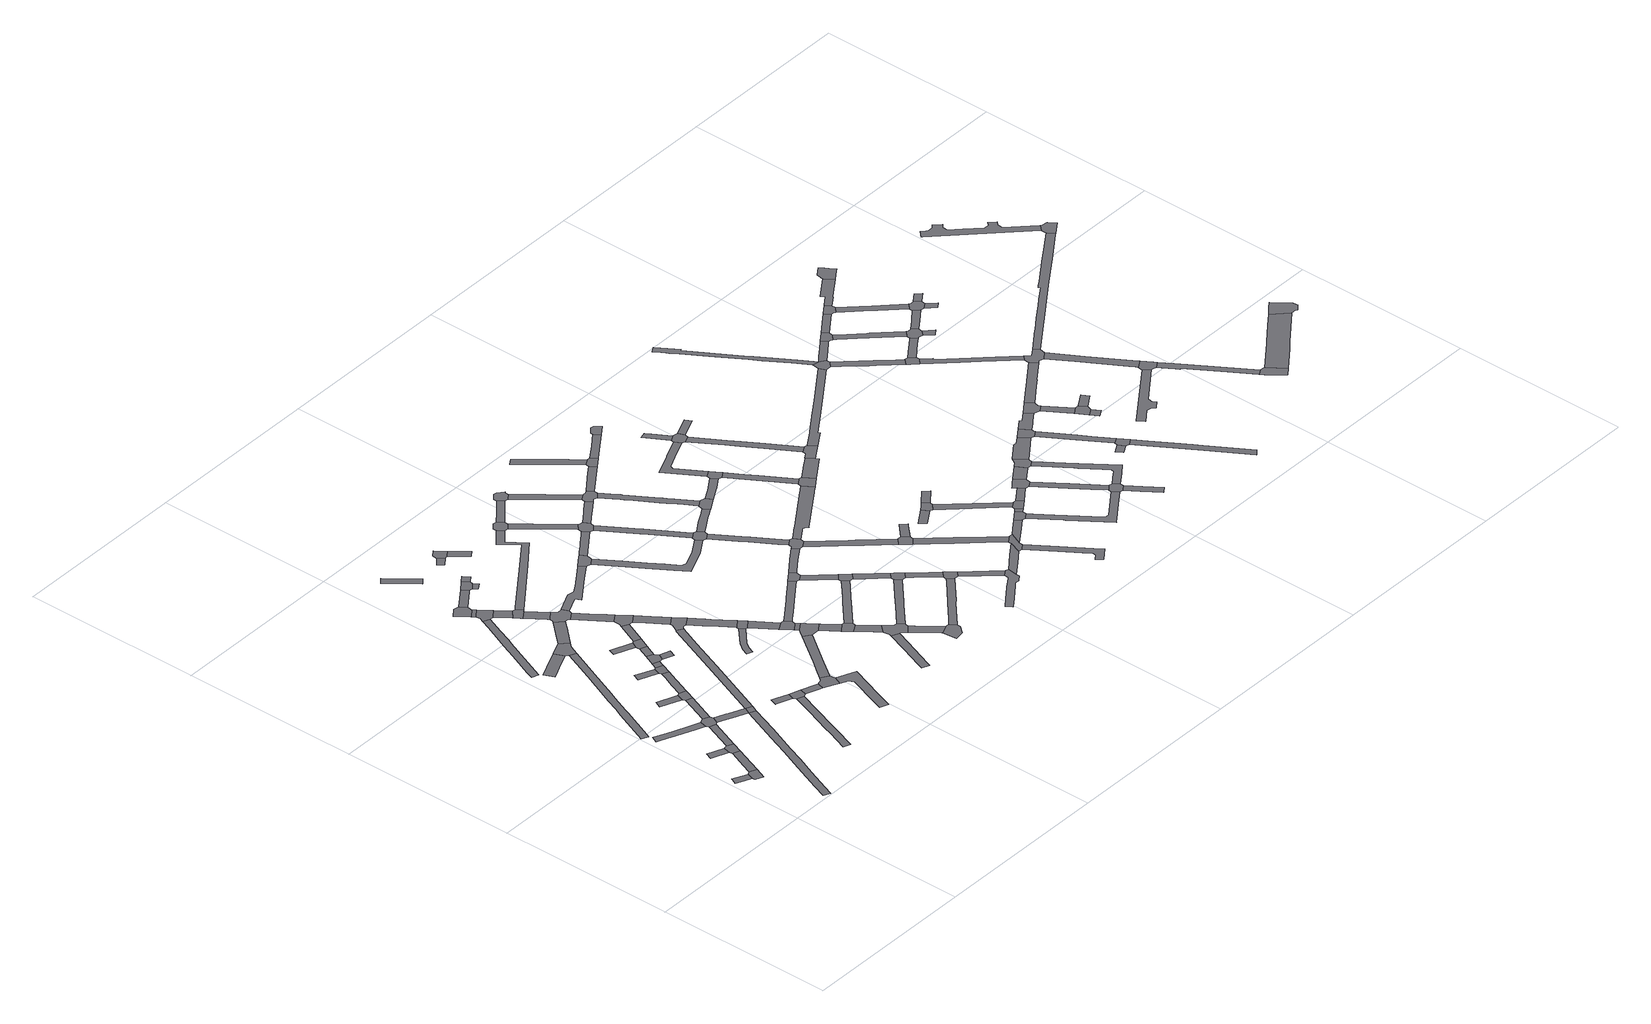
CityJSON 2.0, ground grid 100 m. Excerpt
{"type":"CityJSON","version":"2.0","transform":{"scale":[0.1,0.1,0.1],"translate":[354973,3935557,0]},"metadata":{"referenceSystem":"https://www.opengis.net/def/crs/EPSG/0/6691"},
"CityObjects":{
"road1":{"type":"Road","geometry":[{"type":"MultiSurface","lod":"1","boundaries":[[[0,1,2,3,4,5]]]}]},
"road2":{"type":"Road","geometry":[{"type":"MultiSurface","lod":"1","boundaries":[[[6,7,8,0,5,9]]]}]},
"road3":{"type":"Road","attributes":{"RoadStructureAttribute.sectionType":"1"},"geometry":[{"type":"MultiSurface","lod":"1","boundaries":[[[7,10,11,12,13,8]]]}]},
"road4":{"type":"Road","attributes":{"RoadStructureAttribute.sectionType":"1"},"geometry":[{"type":"MultiSurface","lod":"1","boundaries":[[[14,15,16,17]]]}]},
"road5":{"type":"Road","geometry":[{"type":"MultiSurface","lod":"1","boundaries":[[[12,11,18,19,20,14,17]]]}]},
"road6":{"type":"Road","attributes":{"RoadStructureAttribute.sectionType":"1"},"geometry":[{"type":"MultiSurface","lod":"1","boundaries":[[[21,22,23,24,25,26,27,28,29,30]]]}]},
"road7":{"type":"Road","attributes":{"RoadStructureAttribute.sectionType":"1"},"geometry":[{"type":"MultiSurface","lod":"1","boundaries":[[[31,32,33,34,35,36,37,38,39,40,41,42,43]]]}]},
"road8":{"type":"Road","attributes":{"RoadStructureAttribute.sectionType":"1"},"geometry":[{"type":"MultiSurface","lod":"1","boundaries":[[[44,20,19,45,46]]]}]},
"road9":{"type":"Road","geometry":[{"type":"MultiSurface","lod":"1","boundaries":[[[47,26,25,46,45,48,49,50]]]}]},
"road10":{"type":"Road","attributes":{"RoadStructureAttribute.sectionType":"1"},"geometry":[{"type":"MultiSurface","lod":"1","boundaries":[[[51,52,53,54,55,56,57,58,59,60,61,62,63,64,65]]]}]},
"road11":{"type":"Road","attributes":{"RoadStructureAttribute.sectionType":"1"},"geometry":[{"type":"MultiSurface","lod":"1","boundaries":[[[66,67,68,69]]]}]},
"road12":{"type":"Road","attributes":{"RoadStructureAttribute.sectionType":"1"},"geometry":[{"type":"MultiSurface","lod":"1","boundaries":[[[70,71,47,50]]]}]},
"road13":{"type":"Road","attributes":{"RoadStructureAttribute.sectionType":"1"},"geometry":[{"type":"MultiSurface","lod":"1","boundaries":[[[48,72,73,38,74,75,76,49]]]}]},
"road14":{"type":"Road","attributes":{"RoadStructureAttribute.sectionType":"1"},"geometry":[{"type":"MultiSurface","lod":"1","boundaries":[[[77,78,79,80,81,82,83,84,85]]]}]},
"road15":{"type":"Road","geometry":[{"type":"MultiSurface","lod":"1","boundaries":[[[68,71,70,86,87,88,69]]]}]},
"road16":{"type":"Road","attributes":{"RoadStructureAttribute.sectionType":"1"},"geometry":[{"type":"MultiSurface","lod":"1","boundaries":[[[89,90,91,92,93,94,95,96,97,98,99,100,101,102,103]]]}]},
"road17":{"type":"Road","geometry":[{"type":"MultiSurface","lod":"1","boundaries":[[[104,74,38,37]]]}]},
"road18":{"type":"Road","attributes":{"RoadStructureAttribute.sectionType":"1"},"geometry":[{"type":"MultiSurface","lod":"1","boundaries":[[[105,106,107,108,109,110,111,112,113,114]]]}]},
"road19":{"type":"Road","attributes":{"RoadStructureAttribute.sectionType":"1"},"geometry":[{"type":"MultiSurface","lod":"1","boundaries":[[[115,116,88,87,117,118,119,120]]]}]},
"road20":{"type":"Road","attributes":{"RoadStructureAttribute.sectionType":"1"},"geometry":[{"type":"MultiSurface","lod":"1","boundaries":[[[121,122,123,124]]]}]},
"road21":{"type":"Road","geometry":[{"type":"MultiSurface","lod":"1","boundaries":[[[125,82,81,59,58,126,127,128,129]]]}]},
"road22":{"type":"Road","geometry":[{"type":"MultiSurface","lod":"1","boundaries":[[[123,120,119,130,131,124]]]}]},
"road23":{"type":"Road","attributes":{"RoadStructureAttribute.sectionType":"1"},"geometry":[{"type":"MultiSurface","lod":"1","boundaries":[[[132,133,134,135,136,137]]]}]},
"road24":{"type":"Road","attributes":{"RoadStructureAttribute.sectionType":"1"},"geometry":[{"type":"MultiSurface","lod":"1","boundaries":[[[138,139,140,131,130]]]}]},
"road25":{"type":"Road","geometry":[{"type":"MultiSurface","lod":"1","boundaries":[[[141,142,143,144,145,146]]]}]},
"road26":{"type":"Road","attributes":{"RoadStructureAttribute.sectionType":"1"},"geometry":[{"type":"MultiSurface","lod":"1","boundaries":[[[143,142,147,148]]]}]},
"road27":{"type":"Road","geometry":[{"type":"MultiSurface","lod":"1","boundaries":[[[149,140,139,150,151,152,153]]]}]},
"road28":{"type":"Road","geometry":[{"type":"MultiSurface","lod":"1","boundaries":[[[137,136,110,109,154,155]]]}]},
"road29":{"type":"Road","geometry":[{"type":"MultiSurface","lod":"1","boundaries":[[[156,157,148,147,158,89,103,159]]]}]},
"road30":{"type":"Road","attributes":{"RoadStructureAttribute.sectionType":"1"},"geometry":[{"type":"MultiSurface","lod":"1","boundaries":[[[160,161,162,163]]]}]},
"road31":{"type":"Road","attributes":{"RoadStructureAttribute.sectionType":"1"},"geometry":[{"type":"MultiSurface","lod":"1","boundaries":[[[164,129,128,165,166,167,168]]]}]},
"road32":{"type":"Road","attributes":{"RoadStructureAttribute.sectionType":"1"},"geometry":[{"type":"MultiSurface","lod":"1","boundaries":[[[152,169,170,153]]]}]},
"road33":{"type":"Road","attributes":{"RoadStructureAttribute.sectionType":"1"},"geometry":[{"type":"MultiSurface","lod":"1","boundaries":[[[159,171,172,156]]]}]},
"road34":{"type":"Road","attributes":{"RoadStructureAttribute.sectionType":"1"},"geometry":[{"type":"MultiSurface","lod":"1","boundaries":[[[173,174,175,74,104,176,177,178,179]]]}]},
"road35":{"type":"Road","geometry":[{"type":"MultiSurface","lod":"1","boundaries":[[[150,180,181,151]]]}]},
"road36":{"type":"Road","geometry":[{"type":"MultiSurface","lod":"1","boundaries":[[[172,171,182,183,184,185,186]]]}]},
"road37":{"type":"Road","attributes":{"RoadStructureAttribute.sectionType":"1"},"geometry":[{"type":"MultiSurface","lod":"1","boundaries":[[[154,187,188,189,190,155]]]}]},
"road38":{"type":"Road","geometry":[{"type":"MultiSurface","lod":"1","boundaries":[[[160,163,170,169,191,192]]]}]},
"road39":{"type":"Road","attributes":{"RoadStructureAttribute.sectionType":"1"},"geometry":[{"type":"MultiSurface","lod":"1","boundaries":[[[144,193,194,195,145]]]}]},
"road40":{"type":"Road","attributes":{"RoadStructureAttribute.sectionType":"1"},"geometry":[{"type":"MultiSurface","lod":"1","boundaries":[[[196,197,198,199,200]]]}]},
"road41":{"type":"Road","attributes":{"RoadStructureAttribute.sectionType":"1"},"geometry":[{"type":"MultiSurface","lod":"1","boundaries":[[[183,201,202,203,204,205,184]]]}]},
"road42":{"type":"Road","geometry":[{"type":"MultiSurface","lod":"1","boundaries":[[[206,207,208,209,210,204,203,211,168,167,212,213]]]}]},
"road43":{"type":"Road","attributes":{"RoadStructureAttribute.sectionType":"1"},"geometry":[{"type":"MultiSurface","lod":"1","boundaries":[[[191,214,215,192]]]}]},
"road44":{"type":"Road","geometry":[{"type":"MultiSurface","lod":"1","boundaries":[[[216,189,188,217,218,219,220,221]]]}]},
"road45":{"type":"Road","geometry":[{"type":"MultiSurface","lod":"1","boundaries":[[[195,194,222,223,224,225]]]}]},
"road46":{"type":"Road","attributes":{"RoadStructureAttribute.sectionType":"1"},"geometry":[{"type":"MultiSurface","lod":"1","boundaries":[[[226,227,228,219,218,229,230,231,232]]]}]},
"road47":{"type":"Road","attributes":{"RoadStructureAttribute.sectionType":"1"},"geometry":[{"type":"MultiSurface","lod":"1","boundaries":[[[233,234,235,236,237,238,206,213]]]}]},
"road48":{"type":"Road","geometry":[{"type":"MultiSurface","lod":"1","boundaries":[[[239,240,223,222]]]}]},
"road49":{"type":"Road","attributes":{"RoadStructureAttribute.sectionType":"1"},"geometry":[{"type":"MultiSurface","lod":"1","boundaries":[[[224,241,242,225]]]}]},
"road50":{"type":"Road","geometry":[{"type":"MultiSurface","lod":"1","boundaries":[[[243,235,234,244,215,214,245,246]]]}]},
"road51":{"type":"Road","attributes":{"RoadStructureAttribute.sectionType":"1"},"geometry":[{"type":"MultiSurface","lod":"1","boundaries":[[[245,247,248,249,250,251,246]]]}]},
"road52":{"type":"Road","attributes":{"RoadStructureAttribute.sectionType":"1"},"geometry":[{"type":"MultiSurface","lod":"1","boundaries":[[[252,253,254,255,256,257,258,259,260]]]}]},
"road53":{"type":"Road","geometry":[{"type":"MultiSurface","lod":"1","boundaries":[[[261,249,248,262,179,178,263,264,265]]]}]},
"road54":{"type":"Road","geometry":[{"type":"MultiSurface","lod":"1","boundaries":[[[266,267,268,269]]]}]},
"road55":{"type":"Road","attributes":{"RoadStructureAttribute.sectionType":"1"},"geometry":[{"type":"MultiSurface","lod":"1","boundaries":[[[220,270,271,272,273,274,221]]]}]},
"road56":{"type":"Road","geometry":[{"type":"MultiSurface","lod":"1","boundaries":[[[275,269,268,276,277,278]]]}]},
"road57":{"type":"Road","attributes":{"RoadStructureAttribute.sectionType":"1"},"geometry":[{"type":"MultiSurface","lod":"1","boundaries":[[[279,280,281,282,283,284,285,286,287,288,289,208,207]]]}]},
"road58":{"type":"Road","attributes":{"RoadStructureAttribute.sectionType":"1"},"geometry":[{"type":"MultiSurface","lod":"1","boundaries":[[[264,290,291,292,293,294,295,296,297,298,299,265]]]}]},
"road59":{"type":"Road","attributes":{"RoadStructureAttribute.sectionType":"1"},"geometry":[{"type":"MultiSurface","lod":"1","boundaries":[[[185,300,301,302,303,304,305,306,307,308,309,310,186]]]}]},
"road60":{"type":"Road","attributes":{"RoadStructureAttribute.sectionType":"1"},"geometry":[{"type":"MultiSurface","lod":"1","boundaries":[[[276,311,312,277]]]}]},
"road61":{"type":"Road","geometry":[{"type":"MultiSurface","lod":"1","boundaries":[[[313,314,294,293,260,259,315]]]}]},
"road62":{"type":"Road","attributes":{"RoadStructureAttribute.sectionType":"1"},"geometry":[{"type":"MultiSurface","lod":"1","boundaries":[[[313,315,316,317,318]]]}]},
"road63":{"type":"Road","geometry":[{"type":"MultiSurface","lod":"1","boundaries":[[[317,319,320,321,322,323,318]]]}]},
"road64":{"type":"Road","attributes":{"RoadStructureAttribute.sectionType":"1"},"geometry":[{"type":"MultiSurface","lod":"1","boundaries":[[[324,321,320,325]]]}]},
"road65":{"type":"Road","geometry":[{"type":"MultiSurface","lod":"1","boundaries":[[[326,272,271,327,328,329,324,325]]]}]},
"road66":{"type":"Road","attributes":{"RoadStructureAttribute.sectionType":"1"},"geometry":[{"type":"MultiSurface","lod":"1","boundaries":[[[330,331,332,333,334,335,336,337,338]]]}]},
"road67":{"type":"Road","attributes":{"RoadStructureAttribute.sectionType":"1"},"geometry":[{"type":"MultiSurface","lod":"1","boundaries":[[[339,340,341,328,327]]]}]},
"road68":{"type":"Road","geometry":[{"type":"MultiSurface","lod":"1","boundaries":[[[284,342,343,344,345,346,347,285]]]}]},
"road69":{"type":"Road","geometry":[{"type":"MultiSurface","lod":"1","boundaries":[[[348,349,350,340,339,351,352,353]]]}]},
"road70":{"type":"Road","attributes":{"RoadStructureAttribute.sectionType":"1"},"geometry":[{"type":"MultiSurface","lod":"1","boundaries":[[[352,354,355,356,357,353]]]}]},
"road71":{"type":"Road","geometry":[{"type":"MultiSurface","lod":"1","boundaries":[[[358,359,360,356,355,361,362,334,333,363,364,365]]]}]},
"road72":{"type":"Road","attributes":{"RoadStructureAttribute.sectionType":"1"},"geometry":[{"type":"MultiSurface","lod":"1","boundaries":[[[322,366,367,368,369,370,371,372,373,374,375,376,323]]]}]},
"road73":{"type":"Road","geometry":[{"type":"MultiSurface","lod":"1","boundaries":[[[377,378,379,380,305,304,381,382]]]}]},
"road74":{"type":"Road","attributes":{"RoadStructureAttribute.sectionType":"1"},"geometry":[{"type":"MultiSurface","lod":"1","boundaries":[[[383,384,385,386,346,345,387,388,389]]]}]},
"road75":{"type":"Road","attributes":{"RoadStructureAttribute.sectionType":"1"},"geometry":[{"type":"MultiSurface","lod":"1","boundaries":[[[390,365,364,391,392,393,394]]]}]},
"road76":{"type":"Road","attributes":{"RoadStructureAttribute.sectionType":"1"},"geometry":[{"type":"MultiSurface","lod":"1","boundaries":[[[395,396,397,398,399,400,401,343,342,402,403,404,405,406,407,408,409,410]]]}]},
"road77":{"type":"Road","attributes":{"RoadStructureAttribute.sectionType":"1"},"geometry":[{"type":"MultiSurface","lod":"1","boundaries":[[[411,412,413,414,382,381,415,416,417,418]]]}]},
"road78":{"type":"Road","geometry":[{"type":"MultiSurface","lod":"1","boundaries":[[[393,419,420,421,422,423,394]]]}]},
"road79":{"type":"Road","attributes":{"RoadStructureAttribute.sectionType":"1"},"geometry":[{"type":"MultiSurface","lod":"1","boundaries":[[[424,425,426,427,349,348,428,429,430,431]]]}]},
"road80":{"type":"Road","attributes":{"RoadStructureAttribute.sectionType":"1"},"geometry":[{"type":"MultiSurface","lod":"1","boundaries":[[[432,433,434,435,436,378,377,437,438,439,440]]]}]},
"road81":{"type":"Road","geometry":[{"type":"MultiSurface","lod":"1","boundaries":[[[389,388,441,442,443,444,445,411,418]]]}]},
"road82":{"type":"Road","geometry":[{"type":"MultiSurface","lod":"1","boundaries":[[[446,447,448,449,450,372,371]]]}]},
"road83":{"type":"Road","attributes":{"RoadStructureAttribute.sectionType":"1"},"geometry":[{"type":"MultiSurface","lod":"1","boundaries":[[[451,452,359,358,453,454,455,456]]]}]},
"road84":{"type":"Road","geometry":[{"type":"MultiSurface","lod":"1","boundaries":[[[457,432,440,458,459,460,461,462,463]]]}]},
"road85":{"type":"Road","attributes":{"RoadStructureAttribute.sectionType":"1"},"geometry":[{"type":"MultiSurface","lod":"1","boundaries":[[[464,465,466,467,447,446]]]}]},
"road86":{"type":"Road","attributes":{"RoadStructureAttribute.sectionType":"1"},"geometry":[{"type":"MultiSurface","lod":"1","boundaries":[[[441,468,469,470,471,472,473,474,475,476,442]]]}]},
"road87":{"type":"Road","attributes":{"RoadStructureAttribute.sectionType":"1"},"geometry":[{"type":"MultiSurface","lod":"1","boundaries":[[[477,478,479,480,481,482,483,484,444,443]]]}]},
"road88":{"type":"Road","geometry":[{"type":"MultiSurface","lod":"1","boundaries":[[[485,486,487,467,466,424,431]]]}]},
"road89":{"type":"Road","attributes":{"RoadStructureAttribute.sectionType":"1"},"geometry":[{"type":"MultiSurface","lod":"1","boundaries":[[[488,489,490,491,423,422,492,493,494,495,496]]]}]},
"road90":{"type":"Road","attributes":{"RoadStructureAttribute.sectionType":"1"},"geometry":[{"type":"MultiSurface","lod":"1","boundaries":[[[497,498,499,450,449,500,501,502,503]]]}]},
"road91":{"type":"Road","attributes":{"RoadStructureAttribute.sectionType":"1"},"geometry":[{"type":"MultiSurface","lod":"1","boundaries":[[[504,505,506,507,459,458]]]}]},
"road92":{"type":"Road","geometry":[{"type":"MultiSurface","lod":"1","boundaries":[[[473,472,410,409,508,509,510,511]]]}]},
"road93":{"type":"Road","attributes":{"RoadStructureAttribute.sectionType":"1"},"geometry":[{"type":"MultiSurface","lod":"1","boundaries":[[[512,486,485,513,514,515,516]]]}]},
"road94":{"type":"Road","attributes":{"RoadStructureAttribute.sectionType":"1"},"geometry":[{"type":"MultiSurface","lod":"1","boundaries":[[[517,518,519,509,508,520,521,522,523,524]]]}]},
"road95":{"type":"Road","geometry":[{"type":"MultiSurface","lod":"1","boundaries":[[[515,456,455,525,526,527,516]]]}]},
"road96":{"type":"Road","geometry":[{"type":"MultiSurface","lod":"1","boundaries":[[[528,529,506,505,481,480,530,531,532,533,534,535]]]}]},
"road97":{"type":"Road","attributes":{"RoadStructureAttribute.sectionType":"1"},"geometry":[{"type":"MultiSurface","lod":"1","boundaries":[[[510,536,537,538,539,540,541,542,543,544,545,546,547,511]]]}]},
"road98":{"type":"Road","geometry":[{"type":"MultiSurface","lod":"1","boundaries":[[[523,548,503,502,549,550,551,552,524]]]}]},
"road99":{"type":"Road","attributes":{"RoadStructureAttribute.sectionType":"1"},"geometry":[{"type":"MultiSurface","lod":"1","boundaries":[[[525,553,554,555,556,557,558,526]]]}]},
"road100":{"type":"Road","attributes":{"RoadStructureAttribute.sectionType":"1"},"geometry":[{"type":"MultiSurface","lod":"1","boundaries":[[[559,560,561,562,563,564,565,566,567,568,569,570,571,572,573,574,575,576,533,532]]]}]},
"road101":{"type":"Road","geometry":[{"type":"MultiSurface","lod":"1","boundaries":[[[495,577,578,556,555,496]]]}]},
"road102":{"type":"Road","geometry":[{"type":"MultiSurface","lod":"1","boundaries":[[[579,580,581,582,583,584,585,586,587,588,589,590,591,592,593,594,595,596]]]}]},
"road103":{"type":"Road","attributes":{"RoadStructureAttribute.sectionType":"1"},"geometry":[{"type":"MultiSurface","lod":"1","boundaries":[[[534,597,598,599,600,601,602,603,604,535]]]}]},
"road104":{"type":"Road","attributes":{"RoadStructureAttribute.sectionType":"1"},"geometry":[{"type":"MultiSurface","lod":"1","boundaries":[[[605,606,607,608,609,610,550,549]]]}]},
"road105":{"type":"Road","geometry":[{"type":"MultiSurface","lod":"1","boundaries":[[[541,611,612,568,567,542]]]}]},
"road106":{"type":"Road","attributes":{"RoadStructureAttribute.sectionType":"1"},"geometry":[{"type":"MultiSurface","lod":"1","boundaries":[[[589,588,578,577]]]}]},
"road107":{"type":"Road","attributes":{"RoadStructureAttribute.sectionType":"1"},"geometry":[{"type":"MultiSurface","lod":"1","boundaries":[[[613,614,615,616,617,618,619,620,621,622]]]}]},
"road108":{"type":"Road","geometry":[{"type":"MultiSurface","lod":"1","boundaries":[[[600,623,624,622,621,601]]]}]},
"road109":{"type":"Road","geometry":[{"type":"MultiSurface","lod":"1","boundaries":[[[608,607,625,626,627,628,629]]]}]},
"road110":{"type":"Road","attributes":{"RoadStructureAttribute.sectionType":"1"},"geometry":[{"type":"MultiSurface","lod":"1","boundaries":[[[611,630,631,632,633,634,635,636,612]]]}]},
"road111":{"type":"Road","attributes":{"RoadStructureAttribute.sectionType":"1"},"geometry":[{"type":"MultiSurface","lod":"1","boundaries":[[[637,638,639,640,641,642,643,552,551,644,645,646,647,648,649,650]]]}]},
"road112":{"type":"Road","geometry":[{"type":"MultiSurface","lod":"1","boundaries":[[[651,652,653,587,586,654,655]]]}]},
"road113":{"type":"Road","geometry":[{"type":"MultiSurface","lod":"1","boundaries":[[[628,656,657,658,629]]]}]},
"road114":{"type":"Road","attributes":{"RoadStructureAttribute.sectionType":"1"},"geometry":[{"type":"MultiSurface","lod":"1","boundaries":[[[659,660,661,627,626,662,663,664,665]]]}]},
"road115":{"type":"Road","attributes":{"RoadStructureAttribute.sectionType":"1"},"geometry":[{"type":"MultiSurface","lod":"1","boundaries":[[[666,667,668,624,623,669,670]]]}]},
"road116":{"type":"Road","geometry":[{"type":"MultiSurface","lod":"1","boundaries":[[[671,672,673,674,675,676,634,633,677]]]}]},
"road117":{"type":"Road","attributes":{"RoadStructureAttribute.sectionType":"1"},"geometry":[{"type":"MultiSurface","lod":"1","boundaries":[[[678,679,680,681,682,675,674,683,684,685,686,687,688]]]}]},
"road118":{"type":"Road","attributes":{"RoadStructureAttribute.sectionType":"1"},"geometry":[{"type":"MultiSurface","lod":"1","boundaries":[[[689,690,691,692,693,694,671,677]]]}]},
"road119":{"type":"Road","geometry":[{"type":"MultiSurface","lod":"1","boundaries":[[[695,696,697,698,659,665,651,655]]]}]},
"road120":{"type":"Road","attributes":{"RoadStructureAttribute.sectionType":"1"},"geometry":[{"type":"MultiSurface","lod":"1","boundaries":[[[699,700,701,702]]]}]},
"road121":{"type":"Road","geometry":[{"type":"MultiSurface","lod":"1","boundaries":[[[666,670,703,704,705,706,707]]]}]},
"road122":{"type":"Road","attributes":{"RoadStructureAttribute.sectionType":"1"},"geometry":[{"type":"MultiSurface","lod":"1","boundaries":[[[708,709,710,696,695,711,712,713,714,715,716]]]}]},
"road123":{"type":"Road","geometry":[{"type":"MultiSurface","lod":"1","boundaries":[[[717,718,692,691,637,650]]]}]},
"road124":{"type":"Road","geometry":[{"type":"MultiSurface","lod":"1","boundaries":[[[719,720,721,699,702,722,723,724]]]}]},
"road125":{"type":"Road","attributes":{"RoadStructureAttribute.sectionType":"1"},"geometry":[{"type":"MultiSurface","lod":"1","boundaries":[[[725,726,727,698,697,728,729,730]]]}]},
"road126":{"type":"Road","attributes":{"RoadStructureAttribute.sectionType":"1"},"geometry":[{"type":"MultiSurface","lod":"1","boundaries":[[[731,732,733,734,735]]]}]},
"road127":{"type":"Road","geometry":[{"type":"MultiSurface","lod":"1","boundaries":[[[736,737,738,739,740,735,734,678,688]]]}]},
"road128":{"type":"Road","attributes":{"RoadStructureAttribute.sectionType":"1"},"geometry":[{"type":"MultiSurface","lod":"1","boundaries":[[[741,742,743,744,745,746,747,718,717]]]}]},
"road129":{"type":"Road","attributes":{"RoadStructureAttribute.sectionType":"1"},"geometry":[{"type":"MultiSurface","lod":"1","boundaries":[[[719,748,749,720]]]}]},
"road130":{"type":"Road","attributes":{"RoadStructureAttribute.sectionType":"1"},"geometry":[{"type":"MultiSurface","lod":"1","boundaries":[[[724,723,750,751]]]}]},
"road131":{"type":"Road","geometry":[{"type":"MultiSurface","lod":"1","boundaries":[[[752,753,754,755,725,730]]]}]},
"road132":{"type":"Road","attributes":{"RoadStructureAttribute.sectionType":"1"},"geometry":[{"type":"MultiSurface","lod":"1","boundaries":[[[756,757,758,759,760,761,762,763,738,737]]]}]},
"road133":{"type":"Road","attributes":{"RoadStructureAttribute.sectionType":"1"},"geometry":[{"type":"MultiSurface","lod":"1","boundaries":[[[764,765,740,739]]]}]},
"road134":{"type":"Road","attributes":{"RoadStructureAttribute.sectionType":"1"},"geometry":[{"type":"MultiSurface","lod":"1","boundaries":[[[766,767,755,754]]]}]},
"road135":{"type":"Road","geometry":[{"type":"MultiSurface","lod":"1","boundaries":[[[743,768,769,770,771,760,759,772,773,774,744]]]}]},
"road136":{"type":"Road","geometry":[{"type":"MultiSurface","lod":"1","boundaries":[[[751,750,767,766,775,776]]]}]},
"road137":{"type":"Road","attributes":{"RoadStructureAttribute.sectionType":"1"},"geometry":[{"type":"MultiSurface","lod":"1","boundaries":[[[776,775,777,778]]]}]},
"road138":{"type":"Road","attributes":{"RoadStructureAttribute.sectionType":"1"},"geometry":[{"type":"MultiSurface","lod":"1","boundaries":[[[752,779,780,781,782,783,784,785,786,787,788,789,790,791,792,753]]]}]},
"road139":{"type":"Road","geometry":[{"type":"MultiSurface","lod":"1","boundaries":[[[793,794,795,796,797,798,799,778,777,800,801,802]]]}]},
"road140":{"type":"Road","attributes":{"RoadStructureAttribute.sectionType":"1"},"geometry":[{"type":"MultiSurface","lod":"1","boundaries":[[[801,803,804,805,806,807,808,809,810,802]]]}]},
"road141":{"type":"Road","attributes":{"RoadStructureAttribute.sectionType":"1"},"geometry":[{"type":"MultiSurface","lod":"1","boundaries":[[[793,811,812,813,794]]]}]},
"road142":{"type":"Road","geometry":[{"type":"MultiSurface","lod":"1","boundaries":[[[814,815,807,806,786,785,816,817]]]}]},
"road143":{"type":"Road","geometry":[{"type":"MultiSurface","lod":"1","boundaries":[[[818,819,820,821,822,813,812]]]}]},
"road144":{"type":"Road","attributes":{"RoadStructureAttribute.sectionType":"1"},"geometry":[{"type":"MultiSurface","lod":"1","boundaries":[[[823,824,825,826,827,771,770,828,829,830,831,832,833]]]}]},
"road145":{"type":"Road","attributes":{"RoadStructureAttribute.sectionType":"1"},"geometry":[{"type":"MultiSurface","lod":"1","boundaries":[[[816,834,835,836,837,838,817]]]}]},
"road146":{"type":"Road","attributes":{"RoadStructureAttribute.sectionType":"1"},"geometry":[{"type":"MultiSurface","lod":"1","boundaries":[[[839,840,841,842,843,819,818,844,845,846,847,848,849,815,814]]]}]},
"road147":{"type":"Road","attributes":{"RoadStructureAttribute.sectionType":"1"},"geometry":[{"type":"MultiSurface","lod":"1","boundaries":[[[850,851,821,820,852,853,854]]]}]},
"road148":{"type":"Road","geometry":[{"type":"MultiSurface","lod":"1","boundaries":[[[855,856,857,858,854,853,859]]]}]},
"road149":{"type":"Road","attributes":{"RoadStructureAttribute.sectionType":"1"},"geometry":[{"type":"MultiSurface","lod":"1","boundaries":[[[860,861,862,863,864,865,866,867,868,869,870,871,872,873,874,875,876,877]]]}]},
"road150":{"type":"Road","attributes":{"RoadStructureAttribute.sectionType":"1"},"geometry":[{"type":"MultiSurface","lod":"1","boundaries":[[[878,879,880,881,882,883,855,859]]]}]},
"road151":{"type":"Road","geometry":[{"type":"MultiSurface","lod":"1","boundaries":[[[884,885,886,887]]]}]},
"road152":{"type":"Road","attributes":{"RoadStructureAttribute.sectionType":"1"},"geometry":[{"type":"MultiSurface","lod":"1","boundaries":[[[888,889,890,891,892,893,894,895,858,857]]]}]},
"road153":{"type":"Road","geometry":[{"type":"MultiSurface","lod":"1","boundaries":[[[880,884,887,896,897,898,881]]]}]},
"road154":{"type":"Road","geometry":[{"type":"MultiSurface","lod":"1","boundaries":[[[869,868,899,833,832,900,901,902,903]]]}]},
"road155":{"type":"Road","geometry":[{"type":"MultiSurface","lod":"1","boundaries":[[[892,891,904,905,906,907,908]]]}]},
"road156":{"type":"Road","attributes":{"RoadStructureAttribute.sectionType":"1"},"geometry":[{"type":"MultiSurface","lod":"1","boundaries":[[[896,909,910,911,912,913,914,915,916,917,918,897]]]}]},
"road157":{"type":"Road","attributes":{"RoadStructureAttribute.sectionType":"1"},"geometry":[{"type":"MultiSurface","lod":"1","boundaries":[[[919,920,901,900,921,922,923,924,925,926,927,928]]]}]},
"road158":{"type":"Road","attributes":{"RoadStructureAttribute.sectionType":"1"},"geometry":[{"type":"MultiSurface","lod":"1","boundaries":[[[929,930,931,932,933,934,869,903]]]}]},
"road159":{"type":"Road","attributes":{"RoadStructureAttribute.sectionType":"1"},"geometry":[{"type":"MultiSurface","lod":"1","boundaries":[[[935,905,904,936]]]}]},
"road160":{"type":"Road","geometry":[{"type":"MultiSurface","lod":"1","boundaries":[[[937,935,936,938,939,940]]]}]},
"road161":{"type":"Road","attributes":{"RoadStructureAttribute.sectionType":"1"},"geometry":[{"type":"MultiSurface","lod":"1","boundaries":[[[941,942,939,938]]]}]},
"road162":{"type":"Road","geometry":[{"type":"MultiSurface","lod":"1","boundaries":[[[927,943,944,945,946,947,948,949,928]]]}]},
"road163":{"type":"Road","geometry":[{"type":"MultiSurface","lod":"1","boundaries":[[[950,951,932,931,952,953,954,955]]]}]},
"road164":{"type":"Road","attributes":{"RoadStructureAttribute.sectionType":"1"},"geometry":[{"type":"MultiSurface","lod":"1","boundaries":[[[956,957,937,940]]]}]},
"road165":{"type":"Road","attributes":{"RoadStructureAttribute.sectionType":"1"},"geometry":[{"type":"MultiSurface","lod":"1","boundaries":[[[907,958,959,960,961,962,963,964,965,908]]]}]},
"road166":{"type":"Road","attributes":{"RoadStructureAttribute.sectionType":"1"},"geometry":[{"type":"MultiSurface","lod":"1","boundaries":[[[966,967,968,949,948,969,970]]]}]},
"road167":{"type":"Road","attributes":{"RoadStructureAttribute.sectionType":"1"},"geometry":[{"type":"MultiSurface","lod":"1","boundaries":[[[954,971,972,973,974,975,976,977,978,955]]]}]},
"road168":{"type":"Road","attributes":{"RoadStructureAttribute.sectionType":"1"},"geometry":[{"type":"MultiSurface","lod":"1","boundaries":[[[979,951,950,980,981,982,983]]]}]},
"road169":{"type":"Road","attributes":{"RoadStructureAttribute.sectionType":"1"},"geometry":[{"type":"MultiSurface","lod":"1","boundaries":[[[984,985,986,987,988,989,947,946,990,991,992,993]]]}]},
"road170":{"type":"Road","attributes":{"RoadStructureAttribute.sectionType":"1"},"geometry":[{"type":"MultiSurface","lod":"1","boundaries":[[[994,995,996,997,998,999,1000,1001,1002,1003,1004,1005]]]}]},
"road171":{"type":"Road","geometry":[{"type":"MultiSurface","lod":"1","boundaries":[[[1006,1007,1008,1009,1010,1011,1012,1013,975,974,966,970]]]}]},
"road172":{"type":"Road","geometry":[{"type":"MultiSurface","lod":"1","boundaries":[[[982,1014,1015,1016,1017,1018,983]]]}]},
"road173":{"type":"Road","attributes":{"RoadStructureAttribute.sectionType":"1"},"geometry":[{"type":"MultiSurface","lod":"1","boundaries":[[[1019,1020,1009,1008]]]}]},
"road174":{"type":"Road","geometry":[{"type":"MultiSurface","lod":"1","boundaries":[[[1021,1022,1023,1024,984,993,963,962,1025,1026]]]}]},
"road175":{"type":"Road","attributes":{"RoadStructureAttribute.sectionType":"1"},"geometry":[{"type":"MultiSurface","lod":"1","boundaries":[[[1027,1028,1029,1011,1010,1030,1031]]]}]},
"road176":{"type":"Road","attributes":{"RoadStructureAttribute.sectionType":"1"},"geometry":[{"type":"MultiSurface","lod":"1","boundaries":[[[1015,1032,1033,1034,1035,1036,1037,1038,1039,1016]]]}]},
"road177":{"type":"Road","attributes":{"RoadStructureAttribute.sectionType":"1"},"geometry":[{"type":"MultiSurface","lod":"1","boundaries":[[[1040,1041,1042,1043,1044,1045,1046,1047,1021,1026]]]}]},
"road178":{"type":"Road","attributes":{"RoadStructureAttribute.sectionType":"1"},"geometry":[{"type":"MultiSurface","lod":"1","boundaries":[[[1048,1049,1018,1017,1050,1051,1052,1053,1054]]]}]},
"road179":{"type":"Road","geometry":[{"type":"MultiSurface","lod":"1","boundaries":[[[1055,1056,1057,1058,1036,1035,1027,1031,1059,1060]]]}]},
"road180":{"type":"Road","geometry":[{"type":"MultiSurface","lod":"1","boundaries":[[[1043,1005,1004,1061,1062,1063,1064,1044]]]}]},
"road181":{"type":"Road","attributes":{"RoadStructureAttribute.sectionType":"1"},"geometry":[{"type":"MultiSurface","lod":"1","boundaries":[[[1059,1065,1066,1060]]]}]},
"road182":{"type":"Road","attributes":{"RoadStructureAttribute.sectionType":"1"},"geometry":[{"type":"MultiSurface","lod":"1","boundaries":[[[1055,1067,1068,1056]]]}]},
"road183":{"type":"Road","geometry":[{"type":"MultiSurface","lod":"1","boundaries":[[[1053,1069,1070,1071,1072,1073,1074,1075,1054]]]}]},
"road184":{"type":"Road","attributes":{"RoadStructureAttribute.sectionType":"1"},"geometry":[{"type":"MultiSurface","lod":"1","boundaries":[[[1076,1077,1063,1062,1078,1079,1080,1081,1082,1083,1084]]]}]},
"road185":{"type":"Road","geometry":[{"type":"MultiSurface","lod":"1","boundaries":[[[1085,1086,1087,1076,1084,1088]]]}]},
"road186":{"type":"Road","attributes":{"RoadStructureAttribute.sectionType":"1"},"geometry":[{"type":"MultiSurface","lod":"1","boundaries":[[[1089,1090,1091,1092,1093,1094,1095,1096,1097,1098,1099,1023,1022,1100,1101,1102,1103,1104,1105,1106,1107,1108,1109]]]}]},
"road187":{"type":"Road","attributes":{"RoadStructureAttribute.sectionType":"1"},"geometry":[{"type":"MultiSurface","lod":"1","boundaries":[[[1110,1111,1112,1113,1114,1115,1116,1087,1086]]]}]},
"road188":{"type":"Road","geometry":[{"type":"MultiSurface","lod":"1","boundaries":[[[1117,1118,1113,1112,1119,1120,1121,1122]]]}]},
"road189":{"type":"Road","attributes":{"RoadStructureAttribute.sectionType":"1"},"geometry":[{"type":"MultiSurface","lod":"1","boundaries":[[[1123,1124,1125,1126,1127,1128,1129,1130,1131,1132,1133,1134,1135,1136,1137,1138,1139,1140,1141]]]}]},
"road190":{"type":"Road","geometry":[{"type":"MultiSurface","lod":"1","boundaries":[[[1142,1143,1123,1141,1109,1108,1144]]]}]}
},
"vertices":[
[123,412,0],[41,448,0],[37,440,0],[25,412,0],[68,393,0],[108,375,0],
[155,343,0],[179,404,0],[139,420,0],[112,360,0],
[202,462,0],[243,566,0],[205,581,0],[163,478,0],
[210,639,0],[121,673,0],[105,637,0],[200,597,0],
[264,617,0],[268,626,0],[231,641,0],
[38,923,0],[101,897,0],[110,894,0],[235,843,0],[290,821,0],[297,861,0],[229,889,0],[117,934,0],[115,935,0],[54,960,0],
[259,7,0],[281,61,0],[333,187,0],[380,301,0],[415,389,0],[484,562,0],[545,716,0],[509,733,0],[423,519,0],[375,401,0],[319,261,0],[255,102,0],[223,22,0],
[253,698,0],[335,794,0],[296,804,0],
[325,871,0],[347,802,0],[364,838,0],[362,857,0],
[46,978,0],[54,999,0],[130,1179,0],[142,1207,0],[183,1305,0],[200,1346,0],[268,1507,0],[343,1684,0],[306,1699,0],[232,1522,0],[164,1361,0],[144,1316,0],[116,1247,0],[93,1195,0],[9,994,0],
[283,1131,0],[268,1095,0],[382,1049,0],[395,1087,0],
[426,1019,0],[389,1033,0],
[416,773,0],[426,769,0],[524,769,0],[441,805,0],[430,810,0],
[129,1640,0],[172,1660,0],[180,1663,0],[198,1671,0],[292,1713,0],[268,1768,0],[233,1753,0],[213,1744,0],[104,1696,0],
[444,1063,0],[450,1080,0],[413,1095,0],
[249,2199,0],[229,2149,0],[182,2039,0],[164,1994,0],[128,1909,0],[68,1765,0],[52,1725,0],[89,1710,0],[106,1750,0],[174,1915,0],[200,1977,0],[201,1979,0],[213,2006,0],[245,2085,0],[286,2183,0],
[561,754,0],
[628,189,0],[674,314,0],[686,348,0],[741,499,0],[782,613,0],[745,629,0],[703,512,0],[648,362,0],[635,325,0],[590,203,0],
[465,1224,0],[441,1163,0],[486,1170,0],[504,1213,0],[515,1243,0],[479,1258,0],
[383,1353,0],[368,1316,0],[473,1272,0],[486,1310,0],
[340,1800,0],[364,1734,0],[366,1736,0],[389,1762,0],[345,1802,0],
[537,1298,0],[498,1313,0],
[690,705,0],[658,716,0],[644,678,0],[649,677,0],[735,646,0],[748,683,0],
[543,1312,0],[551,1332,0],[514,1348,0],
[190,2335,0],[243,2267,0],[287,2301,0],[290,2330,0],[266,2365,0],[235,2370,0],
[256,2250,0],[300,2284,0],
[521,1364,0],[570,1334,0],[590,1370,0],[577,1392,0],[540,1408,0],
[800,622,0],[812,661,0],
[351,2218,0],[340,2232,0],[260,2225,0],[306,2184,0],
[581,1530,0],[466,1577,0],[450,1540,0],[563,1494,0],
[402,1866,0],[452,1832,0],[457,1837,0],[507,1894,0],[463,1934,0],
[606,1457,0],[569,1473,0],
[365,2106,0],[406,2145,0],
[792,1429,0],[723,1258,0],[669,1125,0],[700,1098,0],[778,1288,0],[829,1415,0],[795,1434,0],
[634,1311,0],[648,1348,0],
[388,2076,0],[394,2067,0],[440,2100,0],[449,2107,0],[424,2141,0],
[879,593,0],[893,589,0],[906,627,0],[889,633,0],
[633,1520,0],[596,1536,0],
[387,2401,0],[403,2413,0],[378,2448,0],
[298,2619,0],[329,2645,0],[270,2717,0],[199,2804,0],[168,2778,0],
[431,2017,0],[466,1970,0],[471,1963,0],[517,1998,0],[480,2047,0],
[580,1917,0],[586,1935,0],[569,1972,0],[562,1969,0],[540,1968,0],[471,1943,0],[527,1893,0],[534,1884,0],
[688,1642,0],[650,1659,0],
[935,635,0],[946,564,0],[976,551,0],[997,596,0],[991,626,0],[948,652,0],
[421,2411,0],[454,2437,0],[457,2452,0],[431,2487,0],
[996,257,0],[1030,352,0],[1102,549,0],[1019,531,0],[1032,503,0],[970,332,0],[949,274,0],
[636,1742,0],[657,1712,0],[702,1744,0],[679,1777,0],[629,1846,0],[604,1882,0],
[440,2387,0],[473,2411,0],
[491,2477,0],[465,2512,0],
[746,1683,0],[657,1675,0],[710,1639,0],[755,1672,0],
[749,1584,0],[817,1489,0],[862,1521,0],[836,1558,0],[804,1602,0],
[914,1129,0],[885,1088,0],[871,1050,0],[902,1038,0],[915,1073,0],[924,1085,0],[939,1107,0],[1024,1185,0],[1001,1209,0],
[863,1521,0],[817,1475,0],[841,1427,0],[861,1427,0],[907,1458,0],
[460,2668,0],[485,2637,0],[525,2668,0],[499,2699,0],
[1058,719,0],[1192,905,0],[1151,935,0],[1029,764,0],[989,709,0],
[502,2727,0],[545,2674,0],[576,2700,0],[534,2752,0],
[678,1978,0],[692,1945,0],[780,2008,0],[831,2045,0],[873,2075,0],[914,2104,0],[890,2137,0],[857,2113,0],[757,2040,0],[719,2017,0],[679,2023,0],
[909,1360,0],[928,1333,0],[955,1295,0],[1004,1227,0],[1048,1259,0],[1039,1272,0],[973,1364,0],[957,1386,0],[956,1388,0],[955,1389,0],
[739,2327,0],[886,2439,0],[846,2492,0],[813,2535,0],[884,2594,0],[859,2625,0],[773,2555,0],[825,2488,0],[849,2456,0],[716,2357,0],[440,2153,0],
[620,2582,0],[653,2607,0],
[1078,1217,0],[1058,1245,0],[1033,1185,0],
[1038,1178,0],[1122,1060,0],[1170,1087,0],
[1134,1043,0],[1168,999,0],[1211,1032,0],[1214,1052,0],[1190,1084,0],
[1227,1012,0],[1183,979,0],
[1174,966,0],[1238,906,0],[1282,939,0],[1243,990,0],
[1369,311,0],[1375,328,0],[1446,516,0],[1474,590,0],[1432,606,0],[1393,503,0],[1388,489,0],[1338,356,0],[1327,326,0],
[1305,818,0],[1348,851,0],[1285,934,0],
[943,2099,0],[979,2126,0],[981,2135,0],[985,2156,0],[966,2192,0],[930,2166,0],
[1390,816,0],[1365,847,0],[1361,848,0],[1338,774,0],[1341,771,0],[1388,798,0],
[1403,692,0],[1429,659,0],[1467,699,0],[1445,726,0],
[1549,618,0],[1525,651,0],[1505,652,0],[1431,653,0],[1437,620,0],[1484,591,0],[1505,565,0],[1547,599,0],
[1233,1066,0],[1251,1079,0],[1309,1122,0],[1349,1151,0],[1416,1201,0],[1476,1246,0],[1451,1278,0],[1392,1233,0],[1387,1230,0],[1327,1185,0],[1209,1098,0],
[937,2638,0],[911,2669,0],[891,2671,0],[860,2646,0],[905,2592,0],[935,2618,0],
[1095,2287,0],[1041,2246,0],[1024,2234,0],[980,2202,0],[1047,2200,0],[1143,2271,0],[1120,2307,0],
[1568,573,0],[1518,549,0],[1610,434,0],[1612,431,0],[1663,455,0],
[1336,1786,0],[1335,1786,0],[1248,1747,0],[1220,1756,0],[1175,1825,0],[1128,1898,0],[1062,1999,0],[964,2067,0],[1018,1983,0],[1089,1874,0],[1166,1756,0],[1211,1686,0],[1304,1728,0],[1355,1751,0],[1443,1808,0],[1421,1841,0],
[1151,2356,0],[1051,2477,0],[1013,2524,0],[970,2575,0],[968,2515,0],[970,2513,0],[1022,2450,0],[1123,2327,0],
[1621,351,0],[1670,359,0],[1706,401,0],[1708,421,0],[1683,453,0],
[1620,1080,0],[1563,1028,0],[1516,985,0],[1492,964,0],[1519,933,0],[1543,956,0],[1613,1020,0],[1647,1050,0],
[1046,2780,0],[989,2733,0],[988,2732,0],[978,2724,0],[972,2719,0],[971,2667,0],[1004,2693,0],[1015,2702,0],[1070,2748,0],
[1163,2267,0],[1194,2293,0],[1199,2312,0],[1179,2348,0],[1156,2351,0],
[1494,1241,0],[1527,1263,0],[1528,1267,0],[1530,1287,0],[1506,1319,0],
[1658,771,0],[1637,752,0],[1664,723,0],[1684,741,0],[1817,861,0],[1792,893,0],
[1046,2800,0],[1090,2746,0],[1121,2771,0],[1123,2791,0],[1127,2795,0],[1097,2822,0],[1077,2825,0],
[1507,1227,0],[1554,1174,0],[1621,1100,0],[1651,1127,0],
[1235,2157,0],[1288,2075,0],[1294,2066,0],[1377,1936,0],[1425,1861,0],[1459,1883,0],[1440,1913,0],[1327,2088,0],[1321,2097,0],
[1264,2360,0],[1280,2371,0],[1282,2373,0],[1342,2417,0],[1317,2450,0],[1260,2408,0],[1258,2407,0],[1240,2393,0],
[1668,1049,0],[1697,1076,0],[1674,1102,0],
[1942,685,0],[1824,579,0],[1815,571,0],[1720,486,0],[1841,541,0],[1851,549,0],[1940,629,0],[1989,672,0],[1961,702,0],
[1594,1385,0],[1586,1380,0],[1512,1323,0],[1543,1297,0],[1615,1351,0],[1691,1404,0],[1668,1437,0],
[1205,2607,0],[1319,2470,0],[1353,2492,0],[1237,2632,0],
[1462,1803,0],[1496,1824,0],[1500,1844,0],[1479,1878,0],
[1772,994,0],[1708,1004,0],[1791,913,0],[1792,912,0],[1821,939,0],
[1674,1548,0],[1609,1649,0],[1585,1686,0],[1548,1669,0],[1575,1629,0],[1653,1507,0],[1681,1464,0],[1713,1487,0],
[1838,860,0],[1868,887,0],[1833,926,0],
[1372,2490,0],[1368,2490,0],[1356,2428,0],[1376,2425,0],[1378,2421,0],[1409,2448,0],[1410,2468,0],[1386,2500,0],
[1545,1874,0],[1581,1897,0],[1599,1907,0],[1626,1922,0],[1643,1932,0],[1658,1940,0],[1638,1975,0],[1613,1961,0],[1604,1955,0],[1560,1931,0],[1539,1918,0],[1498,1891,0],
[1678,1444,0],[1711,1403,0],[1750,1428,0],[1753,1448,0],[1733,1483,0],
[1867,829,0],[1945,742,0],[1962,723,0],[1992,750,0],[1948,799,0],[1889,863,0],
[1441,2326,0],[1450,2311,0],[1475,2272,0],[1542,2166,0],[1549,2155,0],[1561,2137,0],[1590,2092,0],[1595,2085,0],[1646,2004,0],[1679,2026,0],[1628,2107,0],[1612,2132,0],[1592,2163,0],[1582,2178,0],[1559,2214,0],[1475,2347,0],[1471,2353,0],[1461,2368,0],
[2009,672,0],[2039,698,0],
[2049,348,0],[2070,363,0],[2072,364,0],[2144,419,0],[2152,425,0],[2172,422,0],[2204,446,0],[2207,466,0],[2214,520,0],[2196,525,0],[2163,501,0],[2162,480,0],[2124,452,0],[2123,453,0],[2091,429,0],[2020,376,0],[1971,339,0],[1995,307,0],
[1491,2528,0],[1495,2531,0],[1496,2531,0],[1572,2586,0],[1548,2618,0],[1502,2585,0],[1473,2564,0],[1470,2562,0],
[1887,1211,0],[1913,1182,0],[2024,1061,0],[2057,1091,0],[1919,1242,0],[1896,1267,0],
[1730,1983,0],[1709,2018,0],
[1529,2728,0],[1466,2803,0],[1465,2805,0],[1348,2946,0],[1315,2923,0],[1433,2780,0],[1434,2779,0],[1519,2676,0],[1550,2639,0],[1585,2660,0],
[1628,2627,0],[1605,2659,0],
[2050,1032,0],[2072,1008,0],[2106,1038,0],[2110,1056,0],[2079,1090,0],
[1805,2027,0],[1809,2029,0],[1835,2046,0],[1873,2073,0],[1852,2107,0],[1788,2063,0],[1784,2061,0],
[2088,1730,0],[2056,1708,0],[2042,1698,0],[2019,1682,0],[1839,1557,0],[1813,1539,0],[1809,1536,0],[1830,1502,0],[1837,1494,0],[1852,1480,0],[1854,1482,0],[2088,1645,0],[2096,1651,0],[2124,1670,0],
[2383,646,0],[2308,591,0],[2258,553,0],[2282,521,0],[2358,578,0],
[2173,1121,0],[2184,1132,0],[2155,1163,0],
[2422,692,0],[2279,849,0],[2240,891,0],[2188,881,0],[2207,860,0],[2311,746,0],[2385,666,0],
[1759,2770,0],[1685,2716,0],[1663,2701,0],[1685,2667,0],[1782,2737,0],
[1927,2088,0],[1918,2103,0],[1908,2119,0],[1890,2147,0],[1856,2126,0],[1853,2109,0],[1893,2067,0],
[1964,2431,0],[1865,2387,0],[1852,2381,0],[1849,2379,0],[1732,2326,0],[1798,2296,0],[1805,2315,0],[1871,2345,0],[1873,2346,0],[1887,2353,0],[1983,2396,0],
[1954,1969,0],[1984,1921,0],[2091,1750,0],[2123,1773,0],[2018,1942,0],[1982,2001,0],
[2379,575,0],[2411,599,0],[2413,619,0],[2442,690,0],
[2309,1158,0],[2218,1096,0],[2248,1064,0],[2334,1121,0],
[1784,2738,0],[1839,2779,0],[1815,2811,0],[1795,2814,0],[1764,2789,0],
[2641,270,0],[2608,317,0],[2513,453,0],[2480,430,0],[2548,332,0],[2577,291,0],[2574,271,0],[2547,251,0],[2571,219,0],
[2183,1711,0],[2143,1769,0],
[2384,1160,0],[2357,1193,0],[2338,1177,0],[2343,1119,0],[2349,1113,0],[2380,1143,0],
[2534,758,0],[2530,755,0],[2482,720,0],[2483,670,0],[2506,687,0],[2563,729,0],
[1945,2557,0],[1928,2585,0],[1893,2576,0],[1969,2450,0],[2001,2467,0],
[1984,2397,0],[2003,2390,0],[2041,2405,0],[2046,2425,0],[2030,2461,0],
[2225,1740,0],[2314,1802,0],[2303,1818,0],[2274,1860,0],[2272,1858,0],[2207,1814,0],[2205,1813,0],
[2460,1221,0],[2430,1252,0],
[2615,834,0],[2647,856,0],
[2583,726,0],[2615,750,0],[2618,770,0],[2594,802,0],
[2107,2223,0],[2145,2160,0],[2206,2062,0],[2306,1900,0],[2340,1921,0],[2240,2083,0],[2177,2186,0],[2141,2244,0],
[2156,2474,0],[2135,2508,0],
[2635,782,0],[2611,814,0],
[2311,1824,0],[2321,1831,0],[2388,1875,0],[2360,1917,0],[2307,1899,0],[2303,1879,0],[2284,1867,0],
[2688,821,0],[2664,854,0],
[2772,883,0],[2749,916,0],
[2693,574,0],[2699,565,0],[2843,366,0],[2844,368,0],[2868,385,0],[2961,454,0],[3045,515,0],[3017,544,0],[2865,432,0],[2843,434,0],[2838,442,0],[2732,588,0],[2726,596,0],[2635,722,0],
[2831,926,0],[2792,979,0],[2765,959,0],[2738,939,0],[2731,934,0],[2739,927,0],[2742,924,0],[2779,882,0],[2794,879,0],[2827,901,0],
[2907,722,0],[2908,720,0],[2970,633,0],[3020,565,0],[3051,589,0],[3026,625,0],[2939,746,0],[2935,752,0],
[2902,978,0],[2907,982,0],[2875,1040,0],
[3095,553,0],[3071,585,0],[3061,510,0],[3094,533,0],
[2927,979,0],[2958,1003,0],[2963,1022,0],[2915,1087,0],[2896,1055,0],
[2662,2128,0],[2621,2098,0],[2578,2068,0],[2456,1982,0],[2447,1975,0],[2477,1935,0],[2470,1943,0],[2586,2024,0],[2686,2095,0],[2892,2244,0],[2875,2281,0],
[3112,439,0],[3114,435,0],[3177,348,0],[3210,372,0],[3147,458,0],
[3164,603,0],[3217,643,0],[3219,644,0],[3093,817,0],[3089,823,0],[3051,808,0],[3062,792,0],[3132,696,0],[3155,664,0],[3152,644,0],[3108,612,0],
[3023,1150,0],[3006,1153,0],[3058,1092,0],[3103,1126,0],[3064,1179,0],
[3157,1144,0],[3155,1147,0],[3158,1166,0],[3120,1220,0],[3123,1123,0],
[2485,2946,0],[2490,2939,0],[2506,2913,0],[2518,2895,0],[2626,2723,0],[2713,2585,0],[2748,2529,0],[2826,2407,0],[2881,2320,0],[2918,2314,0],[2905,2334,0],[2863,2402,0],[2746,2584,0],[2736,2600,0],[2557,2885,0],[2566,2889,0],[2493,3003,0],[2461,2982,0],
[3232,948,0],[3265,895,0],[3333,788,0],[3367,809,0],[3303,911,0],[3266,969,0],
[3329,768,0],[3281,741,0],[3303,707,0],[3350,734,0],
[3201,1197,0],[3206,1201,0],[3217,1209,0],[3264,1244,0],[3234,1285,0],[3215,1271,0],[3183,1247,0],[3174,1259,0],
[3370,729,0],[3404,751,0],[3386,779,0],
[2879,2305,0],[2922,2243,0],[2950,2271,0],[2950,2276,0],[2952,2291,0],
[3301,1237,0],[3333,1258,0],[3327,1267,0],[3333,1295,0],[3303,1335,0],
[3418,653,0],[3468,573,0],[3533,470,0],[3565,418,0],[3702,201,0],[3733,227,0],[3592,450,0],[3567,491,0],[3517,571,0],[3450,677,0],
[3141,2068,0],[3097,2115,0],[2958,2204,0],[3051,2105,0],[3072,2083,0],[3074,2081,0],[3112,2040,0],[3123,2028,0],[3172,1977,0],[3201,2005,0],
[3014,2338,0],[3058,2371,0],[3074,2384,0],[3051,2414,0],[3005,2379,0],[2948,2337,0],
[3429,1118,0],[3390,1094,0],
[3450,1117,0],[3430,1030,0],[3469,1054,0],[3478,1081,0],
[3457,987,0],[3495,1011,0],
[3178,1970,0],[3190,1958,0],[3205,1943,0],[3219,1927,0],[3248,1955,0],[3250,1975,0],[3221,2004,0],
[3129,2425,0],[3107,2457,0],[3076,2384,0],[3094,2382,0],[3099,2377,0],[3128,2405,0],
[3551,1129,0],[3526,1167,0],
[3443,1376,0],[3465,1392,0],[3485,1407,0],[3484,1409,0],[3596,1491,0],[3567,1530,0],[3413,1417,0],[3392,1401,0],
[3350,2100,0],[3306,2067,0],[3289,2054,0],[3338,2041,0],[3374,2067,0],
[3113,2363,0],[3219,2255,0],[3224,2249,0],[3351,2120,0],[3380,2148,0],[3256,2274,0],[3248,2283,0],[3179,2352,0],
[3201,2525,0],[3193,2472,0],[3222,2493,0],[3254,2517,0],[3231,2548,0],
[3594,1583,0],[3501,1681,0],[3379,1808,0],[3296,1896,0],[3289,1903,0],[3295,1906,0],[3355,1785,0],[3426,1711,0],[3476,1658,0],[3570,1560,0],
[3537,824,0],[3564,787,0],[3637,841,0],[3657,838,0],[3667,836,0],[3681,817,0],[3721,847,0],[3707,866,0],[3709,878,0],[3712,896,0],[3905,1036,0],[3875,1070,0],
[3380,2072,0],[3400,2070,0],[3405,2065,0],[3434,2093,0],[3435,2113,0],[3411,2145,0],[3405,2141,0],[3385,2143,0],
[3274,2515,0],[3280,2509,0],[3308,2537,0],[3309,2558,0],[3287,2588,0],
[3448,2021,0],[3480,2045,0],
[3679,1524,0],[3684,1555,0],[3663,1585,0],[3622,1555,0],[3609,1501,0],[3638,1495,0],
[3530,2234,0],[3472,2191,0],[3461,2182,0],[3488,2152,0],[3559,2206,0],
[3374,2414,0],[3406,2381,0],[3423,2363,0],[3531,2254,0],[3559,2282,0],[3465,2378,0],[3435,2409,0],[3393,2451,0],
[3719,1362,0],[3857,1137,0],[3873,1110,0],[3880,1099,0],[3922,1126,0],[3915,1137,0],[3904,1156,0],[3782,1355,0],
[3331,2649,0],[3343,2630,0],[3364,2597,0],[3363,2599,0],[3370,2603,0],[3483,2684,0],[3448,2733,0],
[3615,2247,0],[3591,2279,0],[3585,2275,0],[3565,2276,0],[3579,2204,0],[3613,2227,0],
[3913,1035,0],[3935,1031,0],[3969,1053,0],[3958,1070,0],
[3628,2155,0],[3660,2179,0],
[3669,2287,0],[3640,2316,0],
[3512,2705,0],[3534,2720,0],[3555,2735,0],[3533,2765,0],[3520,2784,0],[3504,2807,0],[3455,2773,0],
[4241,631,0],[4013,986,0],[3949,1008,0],[3986,951,0],[3994,939,0],[3998,933,0],[4003,937,0],[4111,769,0],[4212,613,0],
[4297,503,0],[4341,537,0],[4272,626,0],[4226,590,0],
[4341,2082,0],[4261,2026,0],[4106,1916,0],[4077,1896,0],[4066,1888,0],[4074,1879,0],[3990,1820,0],[3953,1793,0],[3866,1731,0],[3794,1679,0],[3789,1676,0],[3816,1650,0],[3819,1652,0],[3891,1704,0],[3974,1764,0],[3979,1767,0],[4134,1877,0],[4289,1986,0],[4444,2096,0],[4459,2106,0],[4431,2145,0],
[4466,633,0],[4510,668,0],[4698,813,0],[4617,893,0],[4545,837,0],[4442,758,0],[4429,748,0],
[4694,953,0],[4661,927,0],[4728,813,0],[4734,807,0],[4764,833,0],[4763,863,0],
[4461,2206,0],[4331,2337,0],[4331,2367,0],[4349,2385,0],[4317,2417,0],[4300,2399,0],[4270,2399,0],[4197,2473,0],[4142,2527,0],[4143,2557,0],[4161,2573,0],[4127,2610,0],[4107,2592,0],[4077,2593,0],[4069,2600,0],[4049,2620,0],[4018,2588,0],[4023,2583,0],[4431,2176,0],
[4500,2194,0],[4470,2197,0],[4528,2155,0]
]}
